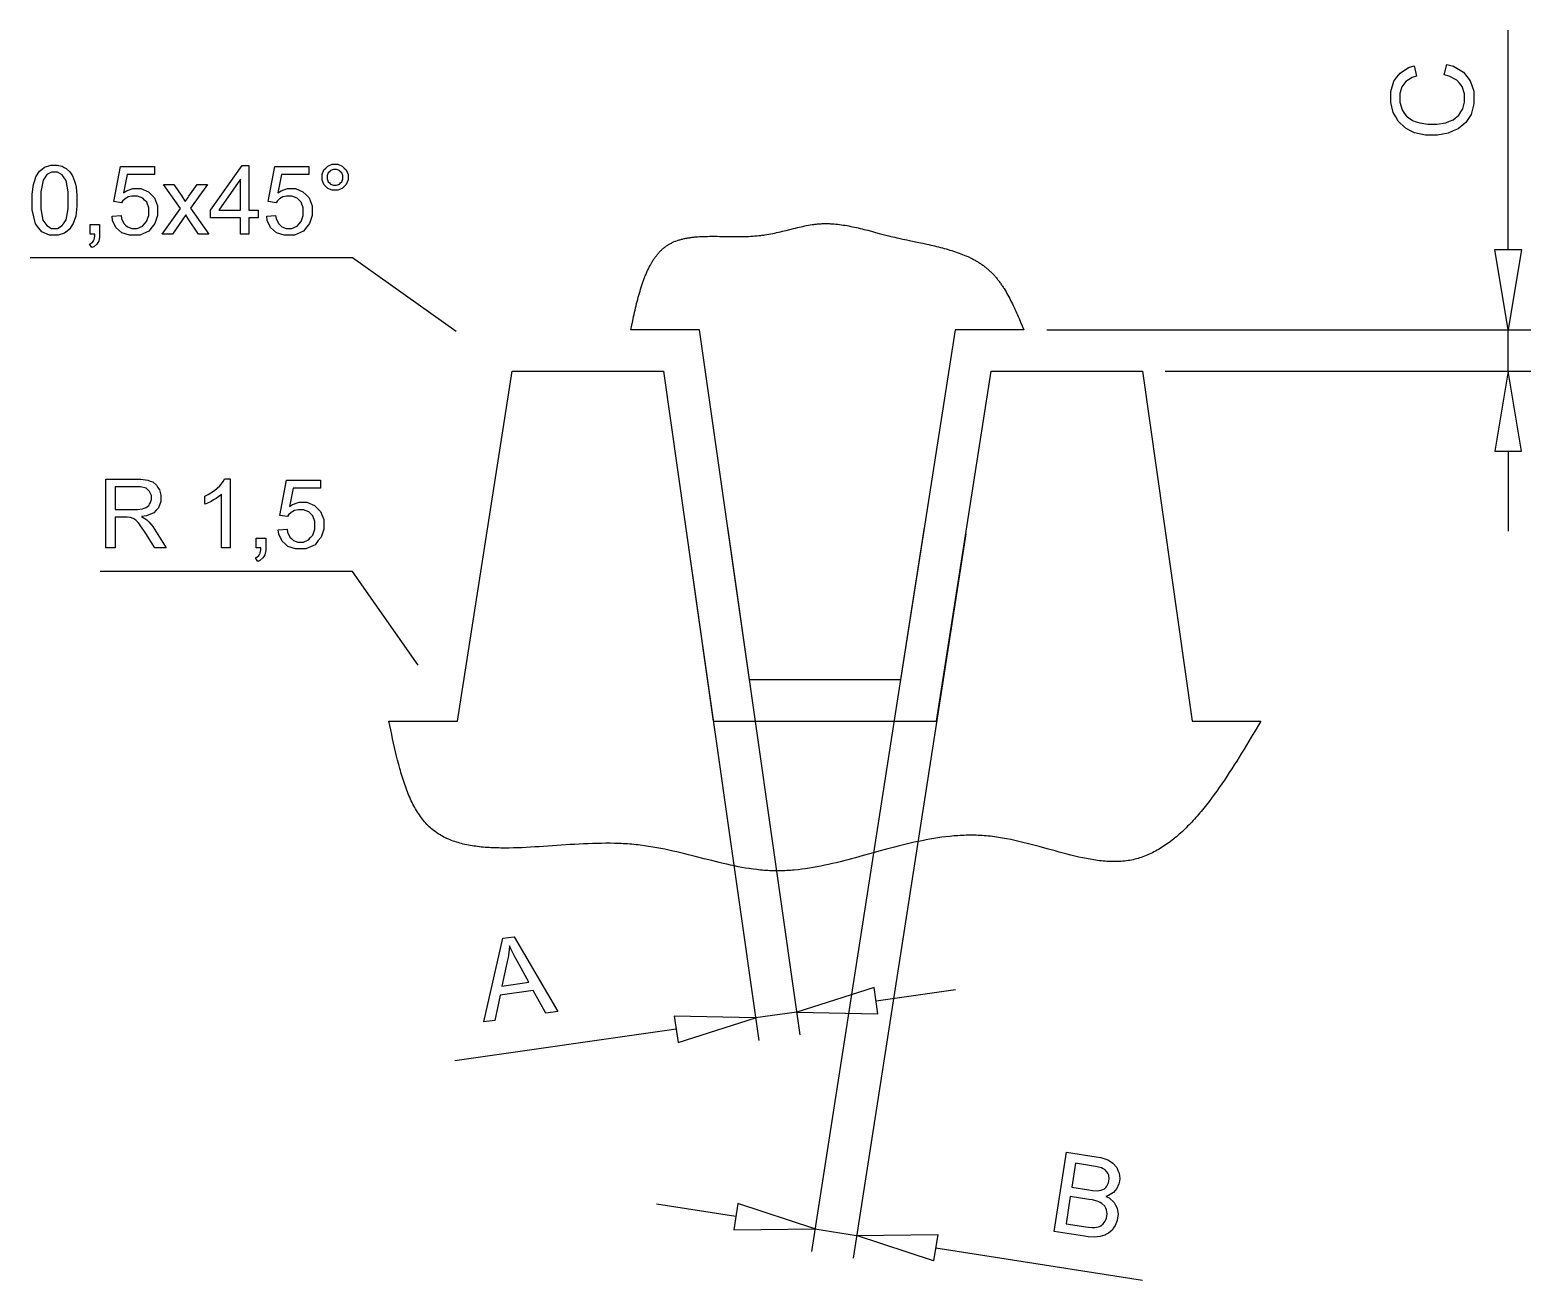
# Model space of a CAD drawing. Extents: x -22.9 to 23.2, y -19.5 to 18.9.
import ezdxf

# ---------------------------------------------------------------- set-up
doc = ezdxf.new("R2010")
doc.units = 0
doc.layers.add('DISEGNO', color=18, linetype='CONTINUOUS')
doc.layers.add('QUOTE', color=18, linetype='CONTINUOUS')

msp = doc.modelspace()

# ---------------------------------------------------------------- linework, layer by layer
at = {"layer": 'DISEGNO'}
for points in [[(-2.307, 9.699), (-4.418, 9.699), (-4.389, 9.835), (-4.359, 9.97), (-4.33, 10.105), (-4.315, 10.172), (-4.3, 10.239), (-4.284, 10.305), (-4.269, 10.371), (-4.253, 10.437), (-4.237, 10.503), (-4.22, 10.568), (-4.204, 10.632), (-4.187, 10.697), (-4.169, 10.76), (-4.152, 10.823), (-4.134, 10.886), (-4.115, 10.947), (-4.096, 11.008), (-4.076, 11.069), (-4.056, 11.128), (-4.036, 11.187), (-4.025, 11.216), (-4.015, 11.245), (-4.004, 11.274), (-3.993, 11.303), (-3.982, 11.331), (-3.971, 11.359), (-3.959, 11.387), (-3.948, 11.414), (-3.936, 11.442), (-3.924, 11.469), (-3.912, 11.496), (-3.9, 11.522), (-3.888, 11.549), (-3.875, 11.575), (-3.862, 11.6), (-3.85, 11.626), (-3.836, 11.651), (-3.823, 11.676), (-3.81, 11.701), (-3.796, 11.725), (-3.782, 11.749), (-3.768, 11.773), (-3.754, 11.797), (-3.739, 11.82), (-3.725, 11.843), (-3.71, 11.865), (-3.695, 11.888), (-3.679, 11.91), (-3.664, 11.931), (-3.648, 11.953), (-3.632, 11.974), (-3.616, 11.994), (-3.599, 12.014), (-3.583, 12.034), (-3.566, 12.054), (-3.548, 12.073), (-3.531, 12.092), (-3.513, 12.11), (-3.495, 12.129), (-3.477, 12.146), (-3.459, 12.164), (-3.44, 12.181), (-3.421, 12.197), (-3.402, 12.213), (-3.382, 12.229), (-3.362, 12.244), (-3.342, 12.259), (-3.322, 12.274), (-3.301, 12.288), (-3.281, 12.302), (-3.259, 12.315), (-3.238, 12.328), (-3.216, 12.34), (-3.194, 12.352), (-3.172, 12.364), (-3.149, 12.375), (-3.126, 12.386), (-3.103, 12.396), (-3.08, 12.406), (-3.056, 12.416), (-3.032, 12.425), (-3.008, 12.434), (-2.983, 12.443), (-2.959, 12.451), (-2.934, 12.459), (-2.909, 12.466), (-2.883, 12.473), (-2.858, 12.48), (-2.832, 12.487), (-2.806, 12.493), (-2.779, 12.499), (-2.753, 12.505), (-2.726, 12.51), (-2.699, 12.515), (-2.672, 12.52), (-2.645, 12.524), (-2.617, 12.528), (-2.589, 12.532), (-2.562, 12.536), (-2.534, 12.54), (-2.505, 12.543), (-2.477, 12.546), (-2.448, 12.549), (-2.42, 12.552), (-2.391, 12.554), (-2.362, 12.556), (-2.303, 12.56), (-2.244, 12.563), (-2.184, 12.566), (-2.124, 12.568), (-2.063, 12.569), (-2.002, 12.57), (-1.94, 12.57), (-1.878, 12.57), (-1.816, 12.57), (-1.753, 12.57), (-1.69, 12.569), (-1.627, 12.568), (-1.5, 12.566), (-1.372, 12.564), (-1.244, 12.563), (-1.18, 12.563), (-1.116, 12.563), (-1.052, 12.563), (-0.988, 12.564), (-0.924, 12.565), (-0.86, 12.567), (-0.797, 12.569), (-0.733, 12.572), (-0.67, 12.575), (-0.607, 12.58), (-0.544, 12.585), (-0.482, 12.591), (-0.451, 12.594), (-0.42, 12.598), (-0.389, 12.601), (-0.358, 12.605), (-0.328, 12.61), (-0.297, 12.614), (-0.236, 12.624), (-0.176, 12.634), (-0.116, 12.645), (-0.056, 12.657), (0.004, 12.67), (0.063, 12.682), (0.122, 12.696), (0.181, 12.709), (0.239, 12.723), (0.297, 12.737), (0.355, 12.752), (0.47, 12.78), (0.585, 12.809), (0.642, 12.823), (0.699, 12.837), (0.755, 12.85), (0.812, 12.863), (0.868, 12.875), (0.925, 12.887), (0.981, 12.899), (1.037, 12.909), (1.094, 12.919), (1.15, 12.928), (1.206, 12.936), (1.234, 12.94), (1.262, 12.943), (1.29, 12.946), (1.318, 12.949), (1.346, 12.952), (1.374, 12.954), (1.402, 12.956), (1.431, 12.958), (1.459, 12.959), (1.487, 12.96), (1.515, 12.961), (1.543, 12.961), (1.571, 12.962), (1.599, 12.961), (1.628, 12.961), (1.656, 12.96), (1.684, 12.96), (1.712, 12.958), (1.741, 12.957), (1.769, 12.955), (1.797, 12.953), (1.825, 12.951), (1.882, 12.946), (1.939, 12.94), (1.996, 12.933), (2.053, 12.926), (2.11, 12.917), (2.167, 12.908), (2.224, 12.898), (2.281, 12.887), (2.339, 12.876), (2.396, 12.864), (2.454, 12.852), (2.511, 12.839), (2.569, 12.826), (2.627, 12.812), (2.685, 12.798), (2.743, 12.784), (2.802, 12.769), (2.86, 12.754), (2.977, 12.723), (3.095, 12.692), (3.214, 12.66), (3.333, 12.629), (3.453, 12.598), (3.513, 12.583), (3.573, 12.568), (3.634, 12.554), (3.695, 12.539), (3.755, 12.525), (3.816, 12.511), (3.939, 12.484), (4.062, 12.458), (4.184, 12.432), (4.43, 12.381), (4.552, 12.355), (4.674, 12.328), (4.734, 12.315), (4.795, 12.301), (4.855, 12.288), (4.915, 12.274), (4.975, 12.259), (5.034, 12.245), (5.093, 12.23), (5.152, 12.214), (5.211, 12.199), (5.269, 12.183), (5.327, 12.166), (5.384, 12.149), (5.441, 12.132), (5.497, 12.114), (5.553, 12.095), (5.609, 12.076), (5.664, 12.056), (5.718, 12.036), (5.772, 12.015), (5.825, 11.993), (5.878, 11.971), (5.904, 11.959), (5.93, 11.948), (5.956, 11.936), (5.982, 11.924), (6.007, 11.911), (6.033, 11.899), (6.058, 11.886), (6.083, 11.873), (6.108, 11.86), (6.132, 11.847), (6.157, 11.834), (6.181, 11.82), (6.205, 11.806), (6.229, 11.792), (6.253, 11.777), (6.276, 11.763), (6.3, 11.748), (6.323, 11.732), (6.346, 11.717), (6.368, 11.701), (6.391, 11.685), (6.413, 11.669), (6.435, 11.653), (6.457, 11.636), (6.479, 11.619), (6.5, 11.602), (6.522, 11.584), (6.543, 11.567), (6.563, 11.549), (6.584, 11.53), (6.604, 11.512), (6.624, 11.493), (6.644, 11.474), (6.664, 11.454), (6.683, 11.434), (6.702, 11.414), (6.721, 11.394), (6.74, 11.373), (6.759, 11.353), (6.777, 11.332), (6.795, 11.31), (6.813, 11.289), (6.831, 11.267), (6.849, 11.245), (6.866, 11.223), (6.883, 11.2), (6.9, 11.177), (6.917, 11.154), (6.934, 11.131), (6.95, 11.108), (6.967, 11.084), (6.983, 11.061), (6.999, 11.037), (7.015, 11.012), (7.03, 10.988), (7.046, 10.963), (7.077, 10.914), (7.107, 10.863), (7.136, 10.812), (7.165, 10.761), (7.194, 10.708), (7.222, 10.655), (7.25, 10.602), (7.277, 10.548), (7.304, 10.494), (7.33, 10.439), (7.356, 10.383), (7.382, 10.328), (7.407, 10.272), (7.433, 10.215), (7.458, 10.159), (7.483, 10.102), (7.507, 10.045), (7.556, 9.93), (7.605, 9.814), (7.653, 9.699), (5.543, 9.699), (3.867, -1.059), (-0.775, -1.059)], [(-11.845, -2.329), (-9.735, -2.329), (-8.06, 8.429), (-3.417, 8.429), (-1.885, -2.329), (4.977, -2.329), (6.653, 8.429), (11.295, 8.429), (12.827, -2.329), (14.937, -2.329), (14.789, -2.578), (14.641, -2.825), (14.492, -3.071), (14.418, -3.194), (14.343, -3.315), (14.268, -3.436), (14.193, -3.556), (14.117, -3.675), (14.042, -3.794), (13.966, -3.911), (13.889, -4.027), (13.813, -4.141), (13.735, -4.254), (13.658, -4.366), (13.58, -4.476), (13.501, -4.585), (13.423, -4.692), (13.343, -4.797), (13.263, -4.9), (13.182, -5.001), (13.142, -5.051), (13.101, -5.1), (13.06, -5.149), (13.019, -5.197), (12.978, -5.244), (12.937, -5.291), (12.896, -5.338), (12.854, -5.383), (12.812, -5.428), (12.77, -5.473), (12.728, -5.517), (12.686, -5.56), (12.643, -5.603), (12.6, -5.644), (12.557, -5.686), (12.514, -5.726), (12.471, -5.766), (12.427, -5.805), (12.383, -5.843), (12.339, -5.881), (12.295, -5.918), (12.251, -5.954), (12.206, -5.989), (12.161, -6.023), (12.116, -6.057), (12.071, -6.09), (12.026, -6.122), (11.98, -6.153), (11.934, -6.184), (11.887, -6.213), (11.841, -6.242), (11.794, -6.27), (11.747, -6.297), (11.7, -6.322), (11.652, -6.348), (11.605, -6.372), (11.557, -6.395), (11.508, -6.417), (11.46, -6.438), (11.411, -6.459), (11.362, -6.478), (11.312, -6.496), (11.262, -6.514), (11.212, -6.53), (11.162, -6.545), (11.112, -6.559), (11.061, -6.573), (11.009, -6.585), (10.958, -6.596), (10.906, -6.606), (10.854, -6.615), (10.802, -6.622), (10.749, -6.629), (10.696, -6.635), (10.642, -6.639), (10.589, -6.642), (10.535, -6.645), (10.48, -6.646), (10.426, -6.646), (10.371, -6.646), (10.316, -6.644), (10.26, -6.642), (10.205, -6.639), (10.149, -6.634), (10.092, -6.629), (10.036, -6.624), (9.979, -6.617), (9.922, -6.61), (9.865, -6.602), (9.808, -6.593), (9.75, -6.584), (9.692, -6.574), (9.634, -6.564), (9.576, -6.553), (9.517, -6.541), (9.458, -6.529), (9.34, -6.503), (9.221, -6.475), (9.102, -6.446), (8.982, -6.416), (8.861, -6.384), (8.739, -6.351), (8.617, -6.318), (8.372, -6.25), (8.125, -6.183), (8.001, -6.149), (7.876, -6.116), (7.752, -6.084), (7.627, -6.053), (7.502, -6.023), (7.377, -5.995), (7.252, -5.968), (7.126, -5.943), (7.064, -5.931), (7.001, -5.92), (6.938, -5.91), (6.876, -5.9), (6.813, -5.89), (6.751, -5.882), (6.688, -5.874), (6.626, -5.867), (6.563, -5.86), (6.501, -5.854), (6.438, -5.849), (6.376, -5.845), (6.314, -5.841), (6.252, -5.839), (6.189, -5.837), (6.127, -5.835), (6.065, -5.835), (6.003, -5.835), (5.941, -5.835), (5.879, -5.836), (5.817, -5.838), (5.755, -5.841), (5.694, -5.844), (5.632, -5.848), (5.57, -5.852), (5.509, -5.857), (5.447, -5.862), (5.385, -5.868), (5.262, -5.882), (5.139, -5.897), (5.017, -5.915), (4.894, -5.934), (4.772, -5.954), (4.65, -5.977), (4.528, -6.001), (4.406, -6.026), (4.285, -6.052), (4.163, -6.08), (4.042, -6.108), (3.921, -6.138), (3.8, -6.168), (3.68, -6.199), (3.439, -6.263), (3.199, -6.328), (2.96, -6.394), (2.721, -6.46), (2.483, -6.525), (2.364, -6.557), (2.246, -6.588), (2.127, -6.618), (2.009, -6.648), (1.891, -6.677), (1.773, -6.705), (1.656, -6.731), (1.538, -6.757), (1.421, -6.781), (1.304, -6.804), (1.187, -6.825), (1.07, -6.845), (0.953, -6.863), (0.837, -6.879), (0.721, -6.893), (0.605, -6.905), (0.547, -6.91), (0.489, -6.915), (0.431, -6.919), (0.373, -6.922), (0.315, -6.925), (0.257, -6.928), (0.199, -6.929), (0.142, -6.93), (0.084, -6.931), (0.026, -6.93), (-0.031, -6.929), (-0.089, -6.928), (-0.146, -6.925), (-0.204, -6.922), (-0.261, -6.919), (-0.319, -6.915), (-0.376, -6.91), (-0.433, -6.904), (-0.491, -6.898), (-0.548, -6.892), (-0.663, -6.877), (-0.777, -6.86), (-0.892, -6.842), (-1.007, -6.822), (-1.122, -6.8), (-1.237, -6.777), (-1.352, -6.752), (-1.468, -6.726), (-1.583, -6.699), (-1.699, -6.672), (-1.816, -6.643), (-1.932, -6.614), (-2.166, -6.554), (-2.403, -6.494), (-2.521, -6.464), (-2.641, -6.434), (-2.76, -6.404), (-2.881, -6.375), (-3.002, -6.347), (-3.124, -6.319), (-3.246, -6.292), (-3.369, -6.266), (-3.493, -6.241), (-3.618, -6.218), (-3.743, -6.196), (-3.87, -6.176), (-3.997, -6.157), (-4.125, -6.14), (-4.19, -6.133), (-4.254, -6.126), (-4.319, -6.119), (-4.384, -6.113), (-4.45, -6.108), (-4.516, -6.103), (-4.581, -6.098), (-4.648, -6.095), (-4.714, -6.091), (-4.781, -6.089), (-4.914, -6.084), (-5.049, -6.082), (-5.184, -6.082), (-5.32, -6.083), (-5.456, -6.086), (-5.593, -6.089), (-5.73, -6.094), (-5.867, -6.1), (-6.004, -6.107), (-6.142, -6.115), (-6.279, -6.123), (-6.553, -6.141), (-6.826, -6.16), (-6.962, -6.169), (-7.098, -6.178), (-7.233, -6.187), (-7.367, -6.195), (-7.5, -6.203), (-7.632, -6.21), (-7.764, -6.216), (-7.894, -6.221), (-8.024, -6.224), (-8.152, -6.227), (-8.279, -6.228), (-8.342, -6.228), (-8.404, -6.227), (-8.466, -6.226), (-8.528, -6.225), (-8.59, -6.223), (-8.651, -6.221), (-8.711, -6.218), (-8.771, -6.214), (-8.831, -6.211), (-8.891, -6.206), (-8.949, -6.201), (-9.008, -6.196), (-9.066, -6.189), (-9.123, -6.183), (-9.18, -6.175), (-9.237, -6.167), (-9.293, -6.158), (-9.348, -6.149), (-9.403, -6.139), (-9.458, -6.128), (-9.511, -6.116), (-9.565, -6.104), (-9.617, -6.091), (-9.669, -6.077), (-9.721, -6.062), (-9.772, -6.047), (-9.822, -6.03), (-9.872, -6.013), (-9.921, -5.995), (-9.969, -5.976), (-10.017, -5.956), (-10.064, -5.935), (-10.11, -5.913), (-10.156, -5.89), (-10.201, -5.867), (-10.245, -5.842), (-10.289, -5.816), (-10.331, -5.789), (-10.374, -5.761), (-10.415, -5.733), (-10.455, -5.703), (-10.495, -5.671), (-10.534, -5.639), (-10.572, -5.606), (-10.61, -5.571), (-10.646, -5.536), (-10.682, -5.499), (-10.717, -5.461), (-10.751, -5.422), (-10.785, -5.382), (-10.817, -5.341), (-10.849, -5.299), (-10.881, -5.256), (-10.911, -5.212), (-10.941, -5.167), (-10.971, -5.121), (-10.999, -5.074), (-11.027, -5.026), (-11.055, -4.977), (-11.082, -4.928), (-11.108, -4.877), (-11.133, -4.826), (-11.158, -4.774), (-11.183, -4.721), (-11.207, -4.667), (-11.23, -4.613), (-11.253, -4.558), (-11.276, -4.502), (-11.298, -4.446), (-11.319, -4.388), (-11.34, -4.331), (-11.361, -4.272), (-11.381, -4.213), (-11.401, -4.154), (-11.42, -4.093), (-11.439, -4.033), (-11.458, -3.971), (-11.476, -3.91), (-11.494, -3.847), (-11.512, -3.785), (-11.546, -3.658), (-11.579, -3.53), (-11.611, -3.4), (-11.642, -3.269), (-11.673, -3.137), (-11.703, -3.004), (-11.732, -2.87), (-11.761, -2.735), (-11.789, -2.6)]]:
    msp.add_lwpolyline(points, close=True, dxfattribs=at)
for points in [[(-8.06, 8.429), (-3.417, 8.429)], [(6.653, 8.429), (11.295, 8.429)], [(3.867, -1.059), (-0.775, -1.059)]]:
    msp.add_lwpolyline(points, dxfattribs=at)
at = {"layer": 'QUOTE'}
for points in [[(22.528, 12.161), (22.528, 18.909)], [(-9.781, 9.65), (-12.969, 11.913), (-22.869, 11.913)], [(8.356, 9.699), (23.231, 9.699)], [(22.528, 8.429), (22.528, 9.699)], [(11.998, 8.429), (23.231, 8.429)], [(22.528, 5.967), (22.528, 3.505)], [(-2.707, 3.443), (-0.488, -12.144)], [(-1.442, 3.624), (0.778, -11.964)], [(4.597, 3.625), (1.131, -18.628)], [(5.873, 3.426), (2.408, -18.827)], [(-10.948, -0.603), (-12.969, 2.273), (-20.713, 2.273)], [(3.116, -10.921), (5.553, -10.574)], [(0.678, -11.268), (-0.587, -11.448)], [(-3.024, -11.795), (-9.826, -12.764)], [(-1.194, -17.554), (-3.626, -17.175)], [(1.239, -17.933), (2.516, -18.132)], [(4.948, -18.511), (11.303, -19.501)]]:
    msp.add_lwpolyline(points, dxfattribs=at)
for points in [[(20.567, 17.528), (20.65, 17.853), (20.85, 17.802), (21.156, 17.618), (21.262, 17.485), (21.367, 17.352), (21.472, 17.027), (21.472, 16.835), (21.472, 16.636), (21.391, 16.313), (21.31, 16.188), (21.229, 16.064), (20.995, 15.874), (20.841, 15.809), (20.687, 15.744), (20.357, 15.679), (20.181, 15.679), (19.989, 15.679), (19.653, 15.752), (19.51, 15.826), (19.367, 15.899), (19.15, 16.108), (19.075, 16.244), (19.001, 16.379), (18.927, 16.677), (18.927, 16.84), (18.927, 17.024), (19.021, 17.335), (19.115, 17.46), (19.209, 17.586), (19.473, 17.762), (19.643, 17.811), (19.719, 17.491), (19.585, 17.448), (19.389, 17.324), (19.328, 17.243), (19.266, 17.161), (19.205, 16.956), (19.205, 16.833), (19.205, 16.691), (19.273, 16.454), (19.341, 16.359), (19.409, 16.264), (19.592, 16.13), (19.706, 16.091), (19.821, 16.053), (20.058, 16.014), (20.179, 16.014), (20.336, 16.014), (20.611, 16.06), (20.728, 16.105), (20.845, 16.151), (21.02, 16.293), (21.078, 16.39), (21.136, 16.486), (21.194, 16.695), (21.194, 16.808), (21.194, 16.945), (21.115, 17.176), (21.036, 17.271), (20.957, 17.366), (20.723, 17.494)], [(-22.803, 13.677), (-22.803, 13.864), (-22.764, 14.166), (-22.726, 14.28), (-22.688, 14.395), (-22.573, 14.57), (-22.498, 14.632), (-22.422, 14.694), (-22.231, 14.755), (-22.116, 14.755), (-22.031, 14.755), (-21.882, 14.721), (-21.818, 14.687), (-21.754, 14.653), (-21.648, 14.554), (-21.607, 14.49), (-21.565, 14.425), (-21.5, 14.269), (-21.477, 14.176), (-21.453, 14.084), (-21.429, 13.834), (-21.429, 13.677), (-21.429, 13.492), (-21.467, 13.192), (-21.505, 13.077), (-21.543, 12.963), (-21.657, 12.787), (-21.733, 12.725), (-21.809, 12.663), (-22, 12.601), (-22.116, 12.601), (-22.268, 12.601), (-22.508, 12.71), (-22.595, 12.819), (-22.699, 12.951), (-22.803, 13.38)], [(-13.9, 14.385), (-13.9, 14.467), (-13.841, 14.608), (-13.783, 14.666), (-13.724, 14.725), (-13.584, 14.783), (-13.502, 14.783), (-13.418, 14.783), (-13.277, 14.725), (-13.219, 14.666), (-13.161, 14.608), (-13.102, 14.467), (-13.102, 14.385), (-13.102, 14.302), (-13.161, 14.161), (-13.219, 14.102), (-13.278, 14.044), (-13.419, 13.985), (-13.502, 13.985), (-13.584, 13.985), (-13.724, 14.043), (-13.783, 14.102), (-13.841, 14.16), (-13.9, 14.301)], [(-22.537, 13.677), (-22.537, 13.417), (-22.476, 13.071), (-22.416, 12.985), (-22.355, 12.9), (-22.205, 12.814), (-22.116, 12.814), (-22.027, 12.814), (-21.877, 12.9), (-21.816, 12.986), (-21.756, 13.072), (-21.695, 13.418), (-21.695, 13.677), (-21.695, 13.937), (-21.756, 14.283), (-21.816, 14.369), (-21.877, 14.455), (-22.028, 14.54), (-22.119, 14.54), (-22.208, 14.54), (-22.35, 14.465), (-22.404, 14.389), (-22.47, 14.293), (-22.537, 13.937)], [(-20.347, 13.19), (-20.074, 13.213), (-20.059, 13.113), (-19.99, 12.964), (-19.935, 12.914), (-19.88, 12.864), (-19.747, 12.814), (-19.669, 12.814), (-19.575, 12.814), (-19.417, 12.885), (-19.352, 12.955), (-19.288, 13.026), (-19.224, 13.213), (-19.224, 13.33), (-19.224, 13.441), (-19.286, 13.616), (-19.348, 13.68), (-19.409, 13.744), (-19.572, 13.808), (-19.674, 13.808), (-19.737, 13.808), (-19.85, 13.779), (-19.9, 13.751), (-19.95, 13.722), (-20.029, 13.649), (-20.058, 13.603), (-20.3, 13.635), (-20.095, 14.717), (-19.049, 14.717), (-19.049, 14.47), (-19.889, 14.47), (-20.002, 13.904), (-19.908, 13.97), (-19.709, 14.036), (-19.605, 14.036), (-19.467, 14.036), (-19.234, 13.94), (-19.139, 13.844), (-19.044, 13.749), (-18.95, 13.503), (-18.95, 13.352), (-18.95, 13.209), (-19.033, 12.961), (-19.116, 12.857), (-19.218, 12.729), (-19.494, 12.601), (-19.67, 12.601), (-19.813, 12.601), (-20.048, 12.681), (-20.139, 12.762), (-20.23, 12.843), (-20.334, 13.056)], [(-16.407, 12.637), (-16.407, 13.141), (-17.321, 13.141), (-17.321, 13.377), (-16.358, 14.745), (-16.147, 14.745), (-16.147, 13.377), (-15.862, 13.377), (-15.862, 13.141), (-16.147, 13.141), (-16.147, 12.637)], [(-16.407, 13.377), (-16.407, 14.329), (-17.066, 13.377)], [(-15.599, 13.19), (-15.326, 13.213), (-15.311, 13.113), (-15.242, 12.964), (-15.187, 12.914), (-15.132, 12.864), (-14.999, 12.814), (-14.921, 12.814), (-14.827, 12.814), (-14.669, 12.885), (-14.605, 12.955), (-14.54, 13.026), (-14.476, 13.213), (-14.476, 13.33), (-14.476, 13.441), (-14.538, 13.616), (-14.6, 13.68), (-14.661, 13.744), (-14.824, 13.808), (-14.926, 13.808), (-14.989, 13.808), (-15.102, 13.779), (-15.152, 13.751), (-15.202, 13.722), (-15.281, 13.649), (-15.31, 13.603), (-15.552, 13.635), (-15.348, 14.717), (-14.301, 14.717), (-14.301, 14.47), (-15.141, 14.47), (-15.255, 13.904), (-15.16, 13.97), (-14.961, 14.036), (-14.857, 14.036), (-14.719, 14.036), (-14.486, 13.94), (-14.391, 13.844), (-14.297, 13.749), (-14.202, 13.503), (-14.202, 13.352), (-14.202, 13.209), (-14.285, 12.961), (-14.368, 12.857), (-14.47, 12.729), (-14.746, 12.601), (-14.922, 12.601), (-15.065, 12.601), (-15.3, 12.681), (-15.391, 12.762), (-15.482, 12.843), (-15.586, 13.056)], [(-13.744, 14.384), (-13.744, 14.334), (-13.708, 14.248), (-13.673, 14.212), (-13.637, 14.177), (-13.551, 14.141), (-13.5, 14.141), (-13.451, 14.141), (-13.365, 14.177), (-13.33, 14.212), (-13.294, 14.248), (-13.258, 14.334), (-13.258, 14.384), (-13.258, 14.434), (-13.294, 14.52), (-13.33, 14.556), (-13.365, 14.591), (-13.451, 14.627), (-13.5, 14.627), (-13.551, 14.627), (-13.637, 14.591), (-13.673, 14.556), (-13.708, 14.52), (-13.744, 14.434)], [(-18.81, 12.637), (-18.252, 13.429), (-18.768, 14.167), (-18.447, 14.167), (-18.208, 13.808), (-18.175, 13.757), (-18.123, 13.673), (-18.103, 13.64), (-18.072, 13.685), (-18.014, 13.767), (-17.988, 13.804), (-17.732, 14.167), (-17.421, 14.167), (-17.937, 13.434), (-17.382, 12.637), (-17.697, 12.637), (-18.013, 13.11), (-18.087, 13.227), (-18.497, 12.637)], [(-21.026, 12.637), (-21.026, 12.932), (-20.731, 12.932), (-20.731, 12.637), (-20.731, 12.556), (-20.759, 12.425), (-20.788, 12.375), (-20.817, 12.325), (-20.909, 12.248), (-20.971, 12.221), (-21.043, 12.331), (-21.002, 12.349), (-20.942, 12.401), (-20.922, 12.436), (-20.903, 12.471), (-20.881, 12.571), (-20.879, 12.637)], [(22.528, 9.699), (22.117, 12.161), (22.938, 12.161)], [(22.117, 5.967), (22.938, 5.967), (22.528, 8.429)], [(-20.537, 2.998), (-20.537, 5.108), (-19.603, 5.108), (-19.463, 5.108), (-19.248, 5.079), (-19.175, 5.051), (-19.102, 5.023), (-18.985, 4.922), (-18.941, 4.85), (-18.897, 4.778), (-18.853, 4.619), (-18.853, 4.532), (-18.853, 4.42), (-18.926, 4.231), (-18.998, 4.154), (-19.071, 4.077), (-19.295, 3.979), (-19.447, 3.958), (-19.391, 3.931), (-19.307, 3.879), (-19.279, 3.853), (-19.217, 3.797), (-19.102, 3.656), (-19.048, 3.572), (-18.683, 2.998), (-19.031, 2.998), (-19.31, 3.437), (-19.371, 3.532), (-19.472, 3.677), (-19.511, 3.728), (-19.551, 3.778), (-19.622, 3.848), (-19.653, 3.869), (-19.684, 3.889), (-19.748, 3.917), (-19.78, 3.925), (-19.804, 3.93), (-19.881, 3.935), (-19.935, 3.935), (-20.259, 3.935), (-20.259, 2.998)], [(-16.726, 2.998), (-16.986, 2.998), (-16.986, 4.649), (-17.032, 4.604), (-17.155, 4.515), (-17.231, 4.47), (-17.306, 4.425), (-17.442, 4.359), (-17.503, 4.336), (-17.503, 4.587), (-17.394, 4.638), (-17.205, 4.762), (-17.123, 4.834), (-17.042, 4.907), (-16.927, 5.048), (-16.893, 5.116), (-16.726, 5.116)], [(-15.245, 3.551), (-14.973, 3.574), (-14.958, 3.474), (-14.888, 3.325), (-14.833, 3.275), (-14.778, 3.225), (-14.646, 3.175), (-14.568, 3.175), (-14.473, 3.175), (-14.315, 3.246), (-14.251, 3.316), (-14.186, 3.387), (-14.122, 3.574), (-14.122, 3.691), (-14.122, 3.802), (-14.184, 3.977), (-14.246, 4.041), (-14.307, 4.105), (-14.471, 4.169), (-14.572, 4.169), (-14.635, 4.169), (-14.748, 4.14), (-14.798, 4.112), (-14.848, 4.083), (-14.927, 4.01), (-14.956, 3.964), (-15.198, 3.996), (-14.994, 5.078), (-13.947, 5.078), (-13.947, 4.831), (-14.787, 4.831), (-14.901, 4.265), (-14.806, 4.331), (-14.607, 4.397), (-14.503, 4.397), (-14.365, 4.397), (-14.132, 4.301), (-14.037, 4.205), (-13.943, 4.11), (-13.848, 3.864), (-13.848, 3.713), (-13.848, 3.57), (-13.931, 3.322), (-14.015, 3.218), (-14.116, 3.09), (-14.393, 2.962), (-14.568, 2.962), (-14.712, 2.962), (-14.946, 3.042), (-15.037, 3.123), (-15.128, 3.204), (-15.232, 3.417)], [(-20.259, 4.177), (-19.659, 4.177), (-19.564, 4.177), (-19.414, 4.197), (-19.36, 4.217), (-19.306, 4.237), (-19.224, 4.3), (-19.196, 4.344), (-19.168, 4.387), (-19.14, 4.482), (-19.14, 4.533), (-19.14, 4.608), (-19.195, 4.731), (-19.249, 4.779), (-19.303, 4.828), (-19.475, 4.876), (-19.592, 4.876), (-20.259, 4.876)], [(-15.924, 2.998), (-15.924, 3.293), (-15.629, 3.293), (-15.629, 2.998), (-15.629, 2.917), (-15.658, 2.786), (-15.686, 2.736), (-15.715, 2.686), (-15.807, 2.609), (-15.869, 2.582), (-15.941, 2.692), (-15.9, 2.71), (-15.84, 2.762), (-15.82, 2.797), (-15.801, 2.832), (-15.779, 2.932), (-15.777, 2.998)], [(-8.934, -11.571), (-8.345, -9), (-7.998, -8.951), (-6.657, -11.247), (-7.024, -11.299), (-7.411, -10.601), (-8.431, -10.746), (-8.593, -11.522)], [(-8.377, -10.47), (-7.549, -10.352), (-7.9, -9.715), (-7.979, -9.57), (-8.101, -9.328), (-8.145, -9.233), (-8.152, -9.354), (-8.185, -9.596), (-8.21, -9.718)], [(0.678, -11.268), (3.174, -11.327), (3.058, -10.514)], [(-3.082, -11.389), (-2.966, -12.201), (-0.587, -11.448)], [(8.586, -18.01), (8.965, -15.577), (9.878, -15.719), (10.017, -15.741), (10.235, -15.813), (10.314, -15.863), (10.392, -15.913), (10.507, -16.047), (10.542, -16.131), (10.578, -16.216), (10.601, -16.383), (10.588, -16.467), (10.576, -16.545), (10.511, -16.686), (10.458, -16.748), (10.405, -16.81), (10.26, -16.902), (10.168, -16.931), (10.273, -16.98), (10.425, -17.117), (10.472, -17.204), (10.519, -17.291), (10.549, -17.484), (10.532, -17.591), (10.519, -17.676), (10.458, -17.829), (10.411, -17.897), (10.363, -17.965), (10.256, -18.064), (10.197, -18.096), (10.138, -18.127), (9.995, -18.167), (9.912, -18.175), (9.829, -18.182), (9.63, -18.172), (9.513, -18.154)], [(9.127, -16.649), (9.654, -16.731), (9.761, -16.748), (9.917, -16.757), (9.966, -16.751), (10.03, -16.742), (10.132, -16.696), (10.17, -16.658), (10.208, -16.621), (10.256, -16.52), (10.266, -16.456), (10.275, -16.395), (10.263, -16.284), (10.241, -16.234), (10.219, -16.183), (10.145, -16.107), (10.094, -16.082), (10.043, -16.056), (9.86, -16.011), (9.728, -15.99), (9.241, -15.914)], [(8.952, -17.773), (9.559, -17.867), (9.637, -17.879), (9.748, -17.891), (9.781, -17.89), (9.838, -17.889), (9.936, -17.87), (9.977, -17.852), (10.018, -17.835), (10.09, -17.777), (10.121, -17.736), (10.152, -17.696), (10.193, -17.597), (10.202, -17.539), (10.212, -17.471), (10.196, -17.347), (10.168, -17.291), (10.141, -17.236), (10.055, -17.15), (9.996, -17.12), (9.937, -17.09), (9.762, -17.042), (9.646, -17.024), (9.082, -16.936)], [(-1.13, -17.149), (-1.257, -17.96), (1.239, -17.933)], [(2.516, -18.132), (5.012, -18.106), (4.885, -18.916)]]:
    msp.add_lwpolyline(points, close=True, dxfattribs=at)

doc.saveas('drawing.dxf')
